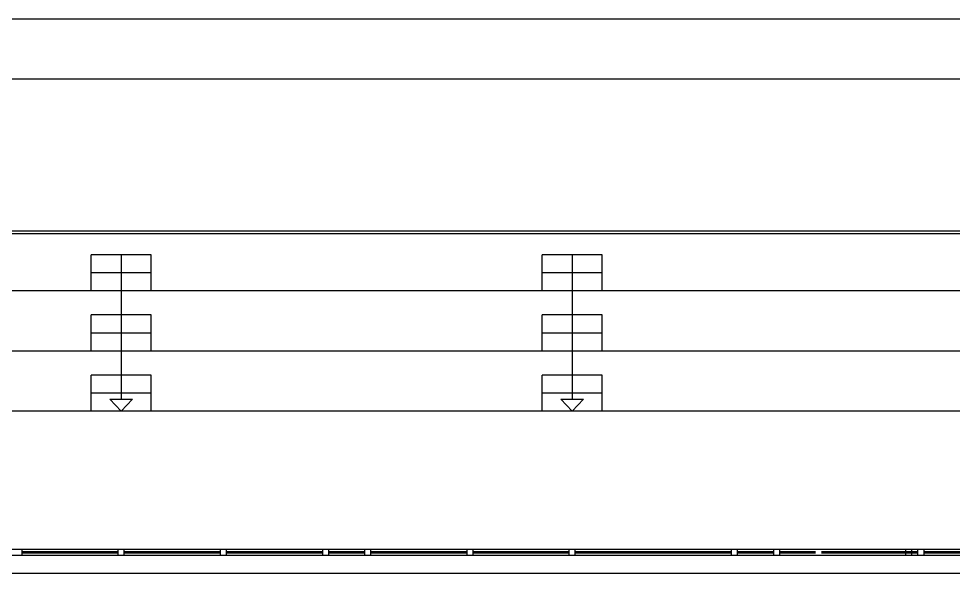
# Model space of a CAD drawing. Extents: x -0.02 to 0.821, y -0.01 to 0.584.
# Drawn here: x 0.4488 to 0.6042, y 0.4914 to 0.584 of the extents above; entities that cross this region are included whole.
import ezdxf

# ---------------------------------------------------------------- set-up
doc = ezdxf.new("R2010")
doc.units = 0
doc.header["$MEASUREMENT"] = 0
doc.linetypes.add('CONTINUA', pattern=[0])
doc.linetypes.add('VERDECKT', pattern=[9.525, 6.35, -3.175])
for name, color, linetype in [('Constgral01', 4, 'CONTINUA'), ('Doors', 2, 'CONTINUA'), ('Walls', 7, 'CONTINUA')]:
    doc.layers.add(name, color=color, linetype=linetype)

msp = doc.modelspace()

# ---------------------------------------------------------------- linework, layer by layer
at = {"layer": 'Constgral01', "color": 161, "linetype": 'CONTINUA'}
msp.add_line((0.32328, 0.54872), (0.68328, 0.54872), dxfattribs=at)
at = {"layer": 'Constgral01', "color": 7, "linetype": 'VERDECKT'}
msp.add_line((0.73378, 0.49172), (0.27728, 0.49172), dxfattribs=at)
at = {"layer": 'Constgral01', "color": 7, "linetype": 'CONTINUA'}
msp.add_lwpolyline([(0.811, 0), (0, 0), (0, 0.574), (0.811, 0.574), (0.811, 0)], close=True, dxfattribs=at)
at = {"layer": 'Doors', "color": 7, "linetype": 'CONTINUA'}
for p, q in [((0.44928, 0.49572), (0.44928, 0.49472)), ((0.46528, 0.49532), (0.44928, 0.49532)), ((0.46528, 0.49512), (0.44928, 0.49512)), ((0.46528, 0.49572), (0.46528, 0.49472)), ((0.46628, 0.49572), (0.46628, 0.49472)), ((0.48228, 0.49532), (0.46628, 0.49532)), ((0.48228, 0.49512), (0.46628, 0.49512)), ((0.48228, 0.49572), (0.48228, 0.49472)), ((0.48328, 0.49572), (0.48328, 0.49472)), ((0.49928, 0.49532), (0.48328, 0.49532)), ((0.49928, 0.49512), (0.48328, 0.49512)), ((0.49928, 0.49572), (0.49928, 0.49472)), ((0.50028, 0.49572), (0.50028, 0.49472)), ((0.50628, 0.49532), (0.50028, 0.49532)), ((0.50628, 0.49512), (0.50028, 0.49512)), ((0.50628, 0.49572), (0.50628, 0.49472)), ((0.50728, 0.49572), (0.50728, 0.49472)), ((0.52328, 0.49532), (0.50728, 0.49532)), ((0.52328, 0.49512), (0.50728, 0.49512)), ((0.52328, 0.49572), (0.52328, 0.49472)), ((0.52428, 0.49572), (0.52428, 0.49472)), ((0.54028, 0.49532), (0.52428, 0.49532)), ((0.54028, 0.49512), (0.52428, 0.49512)), ((0.54028, 0.49572), (0.54028, 0.49472)), ((0.54128, 0.49572), (0.54128, 0.49472)), ((0.56728, 0.49532), (0.54128, 0.49532)), ((0.56728, 0.49512), (0.54128, 0.49512)), ((0.56728, 0.49572), (0.56728, 0.49472)), ((0.56828, 0.49572), (0.56828, 0.49472)), ((0.57428, 0.49532), (0.56828, 0.49532)), ((0.57428, 0.49512), (0.56828, 0.49512)), ((0.57428, 0.49572), (0.57428, 0.49472)), ((0.57528, 0.49572), (0.57528, 0.49472)), ((0.58128, 0.49532), (0.57528, 0.49532)), ((0.58128, 0.49512), (0.57528, 0.49512)), ((0.59828, 0.49532), (0.58228, 0.49532)), ((0.59828, 0.49512), (0.58228, 0.49512)), ((0.59628, 0.49572), (0.59628, 0.49472)), ((0.59728, 0.49572), (0.59728, 0.49472)), ((0.59828, 0.49572), (0.59828, 0.49472)), ((0.59928, 0.49572), (0.59928, 0.49472)), ((0.61528, 0.49532), (0.59928, 0.49532)), ((0.61528, 0.49512), (0.59928, 0.49512))]:
    msp.add_line(p, q, dxfattribs=at)
at = {"layer": 'Walls', "color": 4, "linetype": 'CONTINUA'}
for p, q in [((0.65628, 0.54822), (0.35028, 0.54822)), ((0.46081, 0.53872), (0.46081, 0.54472)), ((0.47081, 0.54472), (0.46081, 0.54472)), ((0.46581, 0.54472), (0.46581, 0.5207)), ((0.47081, 0.53872), (0.47081, 0.54472)), ((0.53581, 0.53872), (0.53581, 0.54472)), ((0.54581, 0.54472), (0.53581, 0.54472)), ((0.54081, 0.54472), (0.54081, 0.5207)), ((0.54581, 0.53872), (0.54581, 0.54472)), ((0.47081, 0.54172), (0.46081, 0.54172)), ((0.54581, 0.54172), (0.53581, 0.54172)), ((0.46081, 0.53872), (0.39581, 0.53872)), ((0.47081, 0.53872), (0.46081, 0.53872)), ((0.53581, 0.53872), (0.47081, 0.53872)), ((0.54581, 0.53872), (0.53581, 0.53872)), ((0.61081, 0.53872), (0.54581, 0.53872)), ((0.46081, 0.52872), (0.46081, 0.53472)), ((0.47081, 0.53472), (0.46081, 0.53472)), ((0.47081, 0.52872), (0.47081, 0.53472)), ((0.53581, 0.52872), (0.53581, 0.53472)), ((0.54581, 0.53472), (0.53581, 0.53472)), ((0.54581, 0.52872), (0.54581, 0.53472)), ((0.47081, 0.53172), (0.46081, 0.53172)), ((0.54581, 0.53172), (0.53581, 0.53172)), ((0.46081, 0.52872), (0.39581, 0.52872)), ((0.47081, 0.52872), (0.46081, 0.52872)), ((0.53581, 0.52872), (0.47081, 0.52872)), ((0.54581, 0.52872), (0.53581, 0.52872)), ((0.61081, 0.52872), (0.54581, 0.52872)), ((0.46081, 0.51872), (0.46081, 0.52472)), ((0.47081, 0.52472), (0.46081, 0.52472)), ((0.47081, 0.51872), (0.47081, 0.52472)), ((0.53581, 0.51872), (0.53581, 0.52472)), ((0.54581, 0.52472), (0.53581, 0.52472)), ((0.54581, 0.51872), (0.54581, 0.52472)), ((0.47081, 0.52172), (0.46081, 0.52172)), ((0.46392, 0.5207), (0.4677, 0.5207)), ((0.46581, 0.51872), (0.46392, 0.5207)), ((0.46581, 0.51872), (0.4677, 0.5207)), ((0.54581, 0.52172), (0.53581, 0.52172)), ((0.53892, 0.5207), (0.5427, 0.5207)), ((0.54081, 0.51872), (0.53892, 0.5207)), ((0.54081, 0.51872), (0.5427, 0.5207)), ((0.46081, 0.51872), (0.39581, 0.51872)), ((0.47081, 0.51872), (0.46081, 0.51872)), ((0.53581, 0.51872), (0.47081, 0.51872)), ((0.54581, 0.51872), (0.53581, 0.51872)), ((0.61081, 0.51872), (0.54581, 0.51872))]:
    msp.add_line(p, q, dxfattribs=at)
at = {"layer": 'Walls', "color": 61, "linetype": 'CONTINUA'}
for p, q in [((0.72728, 0.49572), (0.30726, 0.49572)), ((0.72728, 0.49472), (0.30726, 0.49472))]:
    msp.add_line(p, q, dxfattribs=at)
at = {"layer": 'Walls', "color": 40, "linetype": 'CONTINUA'}
msp.add_lwpolyline([(-0.02, 0.584), (0.821, 0.584), (0.821, -0.01), (-0.02, -0.01), (-0.02, 0.584)], close=True, dxfattribs=at)

doc.saveas('drawing.dxf')
